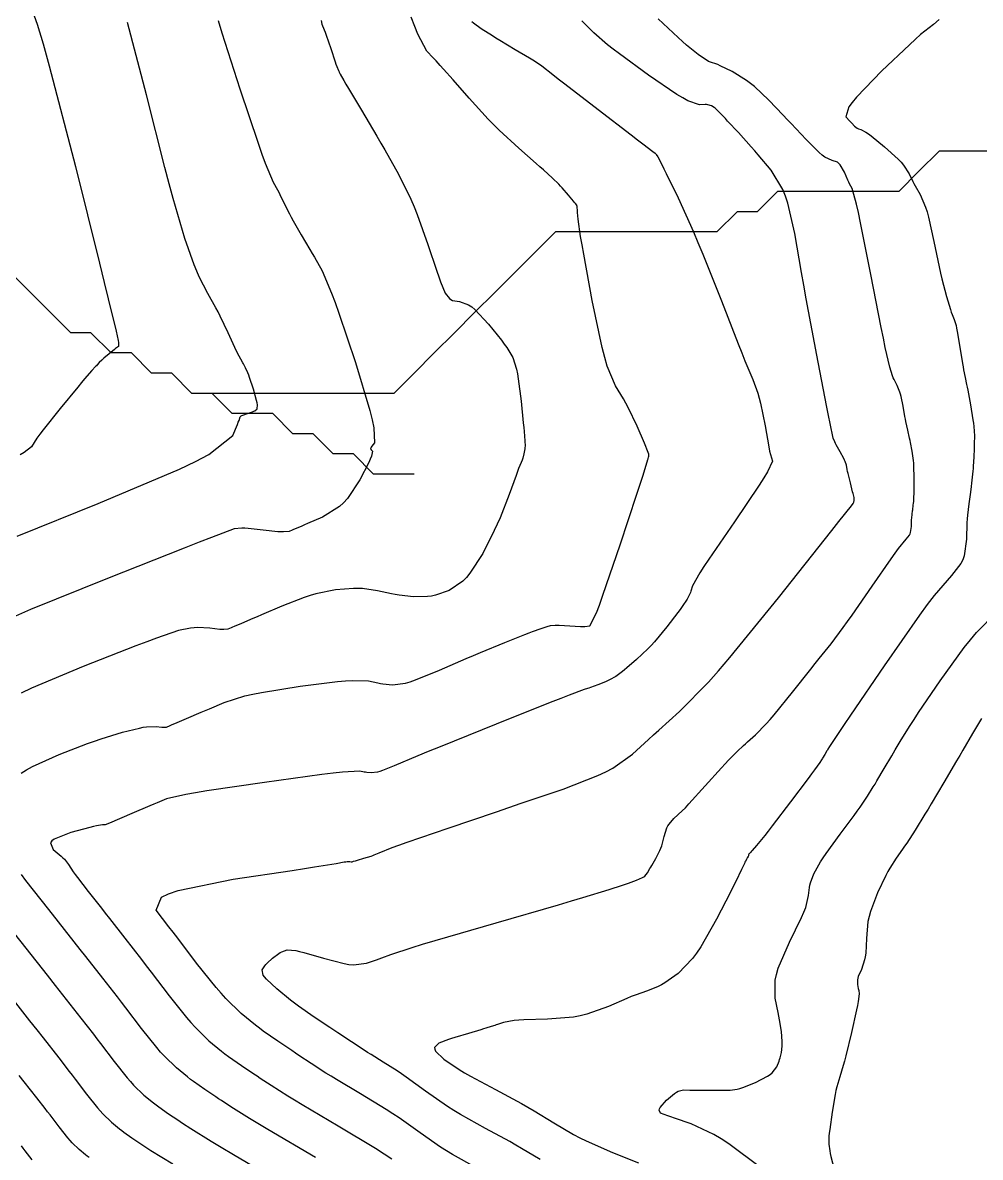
# Model space of a CAD drawing. Header units: metres. Extents: x 837117 to 838479, y 1189012 to 1191015.
# Drawn here: x 837523.7 to 837571.1, y 1190665.1 to 1190721.3 of the extents above; entities that cross this region are included whole.
import ezdxf

# ---------------------------------------------------------------- set-up
doc = ezdxf.new("R2010")
doc.units = ezdxf.units.M
doc.header["$LTSCALE"] = 0.3
for name, color, linetype in [('COTAS 10', 1, 'Continuous'), ('COTAS INT', 252, 'Continuous'), ('DRENAJE', 5, 'Continuous')]:
    doc.layers.add(name, color=color, linetype=linetype)

msp = doc.modelspace()

# ---------------------------------------------------------------- linework, layer by layer
at = {"layer": 'COTAS 10'}
for points in [[(837523.576, 1190723.661), (837524.443, 1190721.196), (837524.732, 1190720.227), (837525.042, 1190719.133), (837526.34, 1190714.145), (837527.522, 1190709.367), (837527.759, 1190708.406), (837527.957, 1190707.601), (837528.348, 1190705.998), (837528.449, 1190705.527), (837528.464, 1190705.436), (837528.474, 1190705.362), (837528.465, 1190705.235), (837528.368, 1190705.171), (837528.323, 1190705.136), (837528.27, 1190705.094), (837528.012, 1190704.879), (837527.747, 1190704.652), (837527.69, 1190704.601), (837527.639, 1190704.555), (837527.514, 1190704.436), (837527.409, 1190704.326), (837527.372, 1190704.287), (837527.331, 1190704.244), (837527.154, 1190704.056), (837526.792, 1190703.637), (837526.634, 1190703.448), (837526.452, 1190703.228), (837525.587, 1190702.169), (837524.743, 1190701.109), (837524.574, 1190700.888), (837524.433, 1190700.698), (837524.158, 1190700.271), (837523.8, 1190699.98), (837523.607, 1190699.875)], [(837545.957, 1190721.328), (837546.037, 1190721.263), (837546.431, 1190720.981), (837546.977, 1190720.628), (837547.154, 1190720.519), (837547.341, 1190720.405), (837548.11, 1190719.949), (837548.822, 1190719.527), (837548.974, 1190719.433), (837549.107, 1190719.349), (837549.424, 1190719.129), (837549.966, 1190718.703), (837550.242, 1190718.489), (837550.571, 1190718.234), (837552.212, 1190716.966), (837553.841, 1190715.711), (837554.162, 1190715.465), (837554.428, 1190715.263), (837554.921, 1190714.896), (837555.037, 1190714.806), (837555.066, 1190714.778), (837555.092, 1190714.749), (837555.175, 1190714.631), (837555.371, 1190714.241), (837555.469, 1190714.04), (837555.587, 1190713.798), (837556.17, 1190712.59), (837556.929, 1190710.914), (837557.157, 1190710.378), (837557.394, 1190709.81), (837558.313, 1190707.499), (837559.144, 1190705.372), (837559.325, 1190704.919), (837559.484, 1190704.526), (837559.88, 1190703.602), (837560.128, 1190702.923), (837560.193, 1190702.685), (837560.257, 1190702.425), (837560.476, 1190701.306), (837560.66, 1190700.269), (837560.702, 1190700.062), (837560.74, 1190699.889), (837560.844, 1190699.551), (837560.602, 1190699.023), (837560.423, 1190698.731), (837560.194, 1190698.374), (837558.959, 1190696.558), (837557.695, 1190694.713), (837557.449, 1190694.339), (837557.247, 1190694.025), (837556.889, 1190693.384), (837556.807, 1190693.129), (837556.779, 1190693.057), (837556.748, 1190692.986), (837556.618, 1190692.725), (837556.375, 1190692.356), (837556.274, 1190692.216), (837556.158, 1190692.06), (837555.615, 1190691.36), (837554.997, 1190690.62), (837554.833, 1190690.438), (837554.672, 1190690.267), (837554.12, 1190689.735), (837553.638, 1190689.325), (837553.522, 1190689.23), (837553.414, 1190689.144), (837553.084, 1190688.904), (837552.777, 1190688.725), (837552.683, 1190688.678), (837552.584, 1190688.633), (837552.193, 1190688.477), (837551.836, 1190688.353), (837551.758, 1190688.327), (837551.69, 1190688.305), (837551.52, 1190688.257), (837550.786, 1190687.978), (837550.362, 1190687.811), (837549.843, 1190687.605), (837547.17, 1190686.537), (837544.39, 1190685.415), (837543.803, 1190685.176), (837543.294, 1190684.967), (837542.118, 1190684.472), (837541.542, 1190684.239), (837541.413, 1190684.196), (837541.297, 1190684.163), (837540.985, 1190684.12), (837540.759, 1190684.146), (837540.696, 1190684.156), (837540.634, 1190684.166), (837540.412, 1190684.215), (837539.554, 1190684.163), (837539.092, 1190684.111), (837538.533, 1190684.042), (837535.701, 1190683.656), (837532.847, 1190683.232), (837532.274, 1190683.138), (837531.796, 1190683.055), (837530.852, 1190682.844), (837530.387, 1190682.644), (837530.21, 1190682.569), (837530.013, 1190682.485), (837529.129, 1190682.11), (837528.02, 1190681.64), (837527.809, 1190681.551), (837527.779, 1190681.548), (837527.766, 1190681.548), (837527.751, 1190681.549), (837527.676, 1190681.558), (837527.382, 1190681.505), (837527.228, 1190681.468), (837527.043, 1190681.421), (837526.112, 1190681.169), (837525.288, 1190680.848), (837525.169, 1190680.757), (837525.098, 1190680.666), (837525.237, 1190680.331), (837525.625, 1190680.009), (837525.712, 1190679.926), (837525.789, 1190679.846), (837525.991, 1190679.58), (837526.226, 1190679.226), (837526.325, 1190679.09), (837526.438, 1190678.939), (837526.966, 1190678.255), (837527.623, 1190677.42), (837527.817, 1190677.173), (837528.017, 1190676.918), (837528.783, 1190675.939), (837529.606, 1190674.878), (837529.842, 1190674.572), (837530.082, 1190674.259), (837530.975, 1190673.086), (837531.833, 1190672.009), (837532.05, 1190671.758), (837532.259, 1190671.527), (837532.939, 1190670.863), (837533.564, 1190670.353), (837533.739, 1190670.218), (837533.914, 1190670.087), (837534.55, 1190669.639), (837535.164, 1190669.228), (837535.326, 1190669.12), (837535.484, 1190669.014), (837536.023, 1190668.655), (837536.844, 1190668.139), (837537.18, 1190667.936), (837537.562, 1190667.705), (837539.337, 1190666.653), (837541.185, 1190665.537), (837541.614, 1190665.267), (837542.008, 1190665.014)], [(837571.193, 1190686.821), (837570.749, 1190686.075), (837570.265, 1190685.241), (837570.115, 1190684.984), (837569.958, 1190684.715), (837569.332, 1190683.648), (837568.704, 1190682.592), (837568.546, 1190682.329), (837568.394, 1190682.08), (837567.904, 1190681.289), (837567.49, 1190680.648), (837567.386, 1190680.493), (837567.287, 1190680.348), (837566.971, 1190679.906), (837566.656, 1190679.414), (837566.557, 1190679.237), (837566.455, 1190679.043), (837566.044, 1190678.193), (837565.692, 1190677.259), (837565.625, 1190677.01), (837565.572, 1190676.767), (837565.493, 1190675.925), (837565.461, 1190675.197), (837565.437, 1190675.024), (837565.408, 1190674.865), (837565.247, 1190674.395), (837565.094, 1190674.045), (837565.069, 1190673.96), (837565.052, 1190673.881), (837565.051, 1190673.641), (837565.094, 1190673.446), (837565.103, 1190673.396), (837565.112, 1190673.348), (837565.136, 1190673.187), (837565.089, 1190672.802), (837565.053, 1190672.612), (837565.007, 1190672.386), (837564.757, 1190671.268), (837564.476, 1190670.109), (837564.41, 1190669.856), (837564.349, 1190669.633), (837564.172, 1190669.076), (837564.026, 1190668.586), (837563.985, 1190668.406), (837563.944, 1190668.207), (837563.795, 1190667.328), (837563.678, 1190666.473), (837563.657, 1190666.289), (837563.642, 1190666.129), (837563.629, 1190665.739), (837563.682, 1190665.403), (837563.708, 1190665.276), (837563.74, 1190665.134), (837563.895, 1190664.499)], [(837523.651, 1190665.654), (837523.74, 1190665.538), (837523.831, 1190665.419), (837524.171, 1190664.973)]]:
    msp.add_lwpolyline(points, dxfattribs=at)
at = {"layer": 'COTAS INT'}
for points in [[(837538.508, 1190721.381), (837538.543, 1190721.201), (837538.657, 1190720.922), (837538.701, 1190720.8), (837538.751, 1190720.659), (837538.975, 1190719.99), (837539.19, 1190719.338), (837539.235, 1190719.209), (837539.272, 1190719.101), (837539.353, 1190718.897), (837539.39, 1190718.833), (837539.4, 1190718.814), (837539.41, 1190718.794), (837539.445, 1190718.72), (837539.628, 1190718.4), (837539.731, 1190718.226), (837539.857, 1190718.014), (837540.501, 1190716.942), (837541.263, 1190715.656), (837541.464, 1190715.31), (837541.66, 1190714.968), (837542.332, 1190713.77), (837542.946, 1190712.524), (837543.106, 1190712.153), (837543.262, 1190711.769), (837543.789, 1190710.287), (837544.223, 1190708.968), (837544.32, 1190708.688), (837544.407, 1190708.445), (837544.639, 1190707.872), (837544.849, 1190707.607), (837544.923, 1190707.558), (837545.003, 1190707.52), (837545.346, 1190707.467), (837545.803, 1190707.305), (837545.955, 1190707.197), (837546.117, 1190707.062), (837546.794, 1190706.345), (837547.432, 1190705.546), (837547.57, 1190705.358), (837547.692, 1190705.186), (837547.994, 1190704.685), (837548.174, 1190704.109), (837548.22, 1190703.889), (837548.263, 1190703.643), (837548.404, 1190702.534), (837548.51, 1190701.453), (837548.532, 1190701.224), (837548.551, 1190701.026), (837548.591, 1190700.566), (837548.594, 1190700.308), (837548.59, 1190700.237), (837548.583, 1190700.167), (837548.539, 1190699.916), (837548.481, 1190699.699), (837548.466, 1190699.651), (837548.451, 1190699.607), (837548.399, 1190699.49), (837548.278, 1190699.196), (837548.22, 1190699.04), (837548.15, 1190698.852), (837547.81, 1190697.906), (837547.359, 1190696.755), (837547.22, 1190696.438), (837547.074, 1190696.122), (837546.499, 1190694.986), (837545.87, 1190694.017), (837545.692, 1190693.806), (837545.511, 1190693.619), (837544.842, 1190693.154), (837544.156, 1190692.921), (837543.964, 1190692.882), (837543.771, 1190692.853), (837543.068, 1190692.84), (837542.364, 1190692.92), (837542.17, 1190692.951), (837541.977, 1190692.984), (837541.283, 1190693.135), (837540.544, 1190693.249), (837540.323, 1190693.259), (837540.095, 1190693.26), (837539.21, 1190693.187), (837538.237, 1190692.983), (837537.953, 1190692.902), (837537.662, 1190692.809), (837536.559, 1190692.384), (837535.556, 1190691.949), (837535.328, 1190691.851), (837535.122, 1190691.762), (837534.555, 1190691.52), (837534.194, 1190691.366), (837534.117, 1190691.334), (837534.049, 1190691.305), (837533.887, 1190691.235), (837533.689, 1190691.217), (837533.598, 1190691.22), (837533.493, 1190691.228), (837532.984, 1190691.284), (837532.376, 1190691.316), (837532.208, 1190691.308), (837532.04, 1190691.292), (837531.434, 1190691.172), (837530.344, 1190690.797), (837529.871, 1190690.621), (837529.324, 1190690.413), (837526.727, 1190689.398), (837524.167, 1190688.323), (837523.643, 1190688.077)], [(837523.65, 1190684.103), (837523.918, 1190684.272), (837524.216, 1190684.44), (837525.532, 1190685.041), (837526.929, 1190685.572), (837527.277, 1190685.697), (837527.609, 1190685.811), (837528.669, 1190686.141), (837529.503, 1190686.346), (837529.692, 1190686.381), (837529.863, 1190686.406), (837530.33, 1190686.421), (837530.622, 1190686.389), (837530.682, 1190686.384), (837530.734, 1190686.382), (837530.848, 1190686.393), (837531.034, 1190686.472), (837531.132, 1190686.514), (837531.25, 1190686.564), (837531.842, 1190686.815), (837532.567, 1190687.123), (837532.971, 1190687.297), (837533.706, 1190687.614), (837534.729, 1190687.932), (837535.113, 1190688.02), (837535.542, 1190688.108), (837537.455, 1190688.422), (837539.314, 1190688.651), (837539.708, 1190688.685), (837540.049, 1190688.706), (837540.847, 1190688.675), (837541.306, 1190688.575), (837541.433, 1190688.553), (837541.561, 1190688.533), (837542.027, 1190688.48), (837542.669, 1190688.568), (837542.908, 1190688.637), (837543.174, 1190688.725), (837544.359, 1190689.204), (837545.682, 1190689.783), (837546.036, 1190689.934), (837546.384, 1190690.081), (837547.594, 1190690.579), (837548.583, 1190690.972), (837548.792, 1190691.053), (837548.972, 1190691.123), (837549.386, 1190691.273), (837549.597, 1190691.34), (837549.649, 1190691.357), (837549.698, 1190691.372), (837549.851, 1190691.421), (837550.08, 1190691.445), (837550.177, 1190691.444), (837550.288, 1190691.441), (837550.808, 1190691.404), (837551.333, 1190691.368), (837551.447, 1190691.366), (837551.548, 1190691.367), (837551.797, 1190691.399), (837552.125, 1190692.046), (837552.275, 1190692.436), (837552.451, 1190692.916), (837553.302, 1190695.411), (837554.128, 1190697.922), (837554.288, 1190698.413), (837554.42, 1190698.815), (837554.647, 1190699.527), (837554.678, 1190699.644), (837554.686, 1190699.67), (837554.693, 1190699.694), (837554.714, 1190699.757), (837554.728, 1190699.807), (837554.729, 1190699.822), (837554.73, 1190699.838), (837554.727, 1190699.901), (837554.632, 1190700.153), (837554.575, 1190700.289), (837554.505, 1190700.453), (837554.142, 1190701.284), (837553.706, 1190702.209), (837553.59, 1190702.433), (837553.476, 1190702.643), (837553.08, 1190703.283), (837552.669, 1190704.264), (837552.546, 1190704.688), (837552.419, 1190705.179), (837551.924, 1190707.506), (837551.499, 1190709.802), (837551.416, 1190710.274), (837551.347, 1190710.675), (837551.222, 1190711.533), (837551.198, 1190711.864), (837551.193, 1190711.933), (837551.188, 1190711.992), (837551.177, 1190712.123), (837551.17, 1190712.18), (837551.168, 1190712.193), (837551.165, 1190712.205), (837551.156, 1190712.235), (837551.087, 1190712.324), (837551.048, 1190712.373), (837550.999, 1190712.433), (837550.748, 1190712.735), (837550.438, 1190713.089), (837550.352, 1190713.182), (837550.266, 1190713.272), (837549.952, 1190713.577), (837549.505, 1190713.979), (837549.335, 1190714.13), (837549.144, 1190714.298), (837548.287, 1190715.049), (837547.307, 1190715.955), (837547.039, 1190716.221), (837546.773, 1190716.493), (837545.823, 1190717.531), (837545.032, 1190718.438), (837544.866, 1190718.627), (837544.723, 1190718.79), (837544.397, 1190719.155), (837544.189, 1190719.38), (837544.12, 1190719.455), (837544.046, 1190719.535), (837543.738, 1190719.867), (837543.296, 1190720.693), (837543.137, 1190721.084), (837542.964, 1190721.546)], [(837549.337, 1190664.975), (837548.426, 1190665.533), (837548.141, 1190665.698), (837547.842, 1190665.867), (837546.644, 1190666.512), (837545.402, 1190667.205), (837545.075, 1190667.405), (837544.756, 1190667.607), (837543.665, 1190668.366), (837542.71, 1190669.061), (837542.477, 1190669.224), (837542.257, 1190669.374), (837541.575, 1190669.808), (837540.971, 1190670.173), (837540.8, 1190670.28), (837540.629, 1190670.389), (837539.996, 1190670.801), (837539.324, 1190671.25), (837539.127, 1190671.381), (837538.925, 1190671.516), (837538.158, 1190672.03), (837537.388, 1190672.569), (837537.185, 1190672.719), (837536.985, 1190672.871), (837536.302, 1190673.425), (837535.793, 1190673.91), (837535.704, 1190674.019), (837535.637, 1190674.116), (837535.581, 1190674.372), (837535.716, 1190674.573), (837535.768, 1190674.634), (837535.828, 1190674.698), (837536.098, 1190674.951), (837536.4, 1190675.178), (837536.479, 1190675.225), (837536.557, 1190675.266), (837536.822, 1190675.359), (837537.251, 1190675.326), (837537.431, 1190675.287), (837537.638, 1190675.236), (837538.61, 1190674.945), (837539.635, 1190674.68), (837539.875, 1190674.645), (837540.097, 1190674.626), (837540.74, 1190674.695), (837541.242, 1190674.871), (837541.375, 1190674.919), (837541.505, 1190674.968), (837541.95, 1190675.14), (837543.009, 1190675.484), (837543.526, 1190675.64), (837544.14, 1190675.822), (837547.165, 1190676.702), (837550.248, 1190677.595), (837550.899, 1190677.786), (837551.463, 1190677.953), (837552.764, 1190678.353), (837553.415, 1190678.57), (837553.568, 1190678.622), (837553.709, 1190678.67), (837554.121, 1190678.812), (837554.408, 1190678.939), (837554.47, 1190678.978), (837554.526, 1190679.018), (837554.664, 1190679.174), (837554.781, 1190679.382), (837554.823, 1190679.455), (837554.869, 1190679.535), (837555.07, 1190679.878), (837555.273, 1190680.282), (837555.32, 1190680.399), (837555.363, 1190680.52), (837555.488, 1190680.978), (837555.623, 1190681.402), (837555.672, 1190681.502), (837555.727, 1190681.593), (837555.968, 1190681.859), (837556.373, 1190682.238), (837556.531, 1190682.401), (837556.709, 1190682.589), (837557.517, 1190683.478), (837558.329, 1190684.38), (837558.51, 1190684.576), (837558.671, 1190684.749), (837559.091, 1190685.18), (837559.409, 1190685.476), (837559.506, 1190685.564), (837559.606, 1190685.655), (837559.999, 1190686.003), (837560.534, 1190686.548), (837560.724, 1190686.763), (837560.932, 1190687.006), (837561.835, 1190688.114), (837562.75, 1190689.267), (837562.965, 1190689.539), (837563.164, 1190689.789), (837563.747, 1190690.522), (837564.349, 1190691.322), (837564.56, 1190691.616), (837564.79, 1190691.941), (837565.781, 1190693.374), (837566.718, 1190694.725), (837566.914, 1190694.998), (837567.083, 1190695.228), (837567.463, 1190695.692), (837567.626, 1190695.897), (837567.657, 1190695.963), (837567.682, 1190696.034), (837567.724, 1190696.322), (837567.731, 1190696.608), (837567.735, 1190696.676), (837567.739, 1190696.741), (837567.761, 1190696.935), (837567.785, 1190697.098), (837567.792, 1190697.143), (837567.798, 1190697.187), (837567.818, 1190697.347), (837567.834, 1190697.504), (837567.838, 1190697.547), (837567.841, 1190697.591), (837567.85, 1190697.746), (837567.856, 1190697.99), (837567.858, 1190698.09), (837567.859, 1190698.203), (837567.862, 1190698.727), (837567.849, 1190699.305), (837567.84, 1190699.452), (837567.828, 1190699.593), (837567.766, 1190700.056), (837567.684, 1190700.475), (837567.66, 1190700.589), (837567.636, 1190700.701), (837567.543, 1190701.097), (837567.448, 1190701.515), (837567.423, 1190701.641), (837567.399, 1190701.771), (837567.314, 1190702.279), (837567.218, 1190702.762), (837567.186, 1190702.876), (837567.153, 1190702.982), (837567.015, 1190703.297), (837566.867, 1190703.595), (837566.827, 1190703.69), (837566.788, 1190703.792), (837566.652, 1190704.205), (837566.428, 1190705.184), (837566.333, 1190705.641), (837566.224, 1190706.179), (837565.715, 1190708.796), (837565.208, 1190711.362), (837565.101, 1190711.868), (837565.009, 1190712.285), (837564.797, 1190713.055), (837564.666, 1190713.297), (837564.624, 1190713.381), (837564.581, 1190713.473), (837564.404, 1190713.87), (837564.197, 1190714.23), (837564.133, 1190714.3), (837564.067, 1190714.356), (837563.806, 1190714.449), (837563.438, 1190714.612), (837563.303, 1190714.712), (837563.155, 1190714.836), (837562.505, 1190715.482), (837561.77, 1190716.27), (837561.569, 1190716.483), (837561.37, 1190716.694), (837560.657, 1190717.441), (837559.95, 1190718.103), (837559.753, 1190718.26), (837559.557, 1190718.407), (837558.846, 1190718.846), (837558.256, 1190719.14), (837558.137, 1190719.195), (837558.036, 1190719.239), (837557.83, 1190719.302), (837557.677, 1190719.355), (837557.61, 1190719.393), (837557.533, 1190719.44), (837557.165, 1190719.69), (837556.596, 1190720.152), (837556.393, 1190720.333), (837556.169, 1190720.536), (837555.193, 1190721.458)], [(837569.103, 1190721.419), (837568.814, 1190721.186), (837568.177, 1190720.68), (837567.918, 1190720.449), (837567.622, 1190720.18), (837566.251, 1190718.882), (837565.002, 1190717.589), (837564.782, 1190717.322), (837564.618, 1190717.096), (837564.48, 1190716.608), (837564.68, 1190716.399), (837564.729, 1190716.348), (837564.774, 1190716.3), (837564.913, 1190716.153), (837565.032, 1190716.049), (837565.065, 1190716.029), (837565.098, 1190716.013), (837565.22, 1190715.985), (837565.474, 1190715.85), (837565.591, 1190715.767), (837565.729, 1190715.663), (837566.395, 1190715.12), (837567.068, 1190714.507), (837567.21, 1190714.358), (837567.333, 1190714.219), (837567.614, 1190713.793), (837567.793, 1190713.413), (837567.85, 1190713.302), (837567.91, 1190713.189), (837568.157, 1190712.763), (837568.425, 1190712.137), (837568.499, 1190711.899), (837568.573, 1190711.632), (837568.838, 1190710.434), (837569.094, 1190709.175), (837569.162, 1190708.869), (837569.229, 1190708.583), (837569.458, 1190707.706), (837569.652, 1190707.073), (837569.695, 1190706.941), (837569.735, 1190706.827), (837569.841, 1190706.571), (837569.933, 1190706.278), (837569.963, 1190706.142), (837569.994, 1190705.981), (837570.125, 1190705.199), (837570.252, 1190704.399), (837570.281, 1190704.226), (837570.308, 1190704.075), (837570.382, 1190703.706), (837570.458, 1190703.359), (837570.486, 1190703.222), (837570.516, 1190703.066), (837570.649, 1190702.355), (837570.771, 1190701.613), (837570.794, 1190701.439), (837570.812, 1190701.278), (837570.841, 1190700.807), (837570.836, 1190700.413), (837570.833, 1190700.3), (837570.83, 1190700.185), (837570.814, 1190699.756), (837570.788, 1190699.314), (837570.779, 1190699.19), (837570.768, 1190699.067), (837570.721, 1190698.618), (837570.664, 1190698.163), (837570.628, 1190697.909), (837570.558, 1190697.443), (837570.497, 1190696.89), (837570.485, 1190696.707), (837570.474, 1190696.511), (837570.454, 1190695.696), (837570.335, 1190694.874), (837570.263, 1190694.673), (837570.174, 1190694.484), (837569.71, 1190693.899), (837568.848, 1190692.903), (837568.508, 1190692.455), (837568.124, 1190691.933), (837566.368, 1190689.424), (837564.711, 1190686.99), (837564.388, 1190686.515), (837564.125, 1190686.126), (837563.666, 1190685.437), (837563.586, 1190685.299), (837563.561, 1190685.256), (837563.535, 1190685.211), (837563.43, 1190685.033), (837563.326, 1190684.857), (837563.299, 1190684.813), (837563.274, 1190684.772), (837563.192, 1190684.64), (837562.924, 1190684.269), (837562.781, 1190684.077), (837562.608, 1190683.846), (837561.736, 1190682.687), (837560.829, 1190681.496), (837560.634, 1190681.245), (837560.464, 1190681.027), (837560.051, 1190680.522), (837559.843, 1190680.289), (837559.802, 1190680.244), (837559.767, 1190680.206), (837559.701, 1190680.138), (837559.683, 1190680.118), (837559.679, 1190680.111), (837559.676, 1190680.104), (837559.666, 1190680.072), (837559.657, 1190680.039), (837559.653, 1190680.03), (837559.65, 1190680.021), (837559.635, 1190679.991), (837559.607, 1190679.943), (837559.6, 1190679.93), (837559.569, 1190679.873), (837559.509, 1190679.752), (837559.483, 1190679.698), (837559.454, 1190679.636), (837559.317, 1190679.337), (837559.029, 1190678.744), (837558.904, 1190678.495), (837558.761, 1190678.211), (837558.081, 1190676.879), (837557.297, 1190675.512), (837557.089, 1190675.205), (837556.883, 1190674.929), (837556.17, 1190674.19), (837555.517, 1190673.731), (837555.349, 1190673.631), (837555.187, 1190673.544), (837554.651, 1190673.329), (837554.052, 1190673.126), (837553.851, 1190673.047), (837553.636, 1190672.958), (837552.729, 1190672.552), (837551.653, 1190672.171), (837551.329, 1190672.097), (837550.995, 1190672.037), (837549.699, 1190671.936), (837548.534, 1190671.904), (837548.282, 1190671.888), (837548.062, 1190671.868), (837547.526, 1190671.771), (837547.228, 1190671.667), (837547.159, 1190671.642), (837547.095, 1190671.621), (837546.913, 1190671.559), (837546.653, 1190671.479), (837546.54, 1190671.445), (837546.41, 1190671.407), (837545.793, 1190671.228), (837545.123, 1190671.026), (837544.959, 1190670.973), (837544.805, 1190670.922), (837544.327, 1190670.746), (837544.111, 1190670.522), (837544.123, 1190670.439), (837544.166, 1190670.348), (837544.577, 1190669.947), (837545.341, 1190669.437), (837545.605, 1190669.278), (837545.894, 1190669.111), (837547.127, 1190668.44), (837548.412, 1190667.749), (837548.733, 1190667.567), (837549.039, 1190667.391), (837550.016, 1190666.792), (837550.997, 1190666.22), (837551.304, 1190666.061), (837551.627, 1190665.901), (837552.925, 1190665.322), (837554.209, 1190664.818)], [(837533.403, 1190721.371), (837533.592, 1190720.767), (837534.483, 1190717.989), (837535.377, 1190715.309), (837535.567, 1190714.766), (837535.732, 1190714.309), (837536.119, 1190713.381), (837536.34, 1190712.995), (837536.4, 1190712.882), (837536.46, 1190712.765), (837536.672, 1190712.318), (837536.928, 1190711.797), (837537.015, 1190711.634), (837537.11, 1190711.462), (837537.511, 1190710.772), (837537.943, 1190710.044), (837538.057, 1190709.848), (837538.168, 1190709.654), (837538.548, 1190708.976), (837539.022, 1190707.877), (837539.192, 1190707.419), (837539.379, 1190706.893), (837540.195, 1190704.437), (837540.905, 1190702.068), (837541.025, 1190701.598), (837541.112, 1190701.208), (837541.15, 1190700.47), (837541.01, 1190700.294), (837540.985, 1190700.258), (837540.966, 1190700.227), (837540.944, 1190700.165), (837540.97, 1190700.132), (837540.98, 1190700.121), (837540.992, 1190700.108), (837541.046, 1190700.056), (837540.99, 1190699.802), (837540.931, 1190699.663), (837540.854, 1190699.493), (837540.423, 1190698.633), (837539.803, 1190697.709), (837539.608, 1190697.499), (837539.402, 1190697.309), (837538.575, 1190696.79), (837537.83, 1190696.467), (837537.677, 1190696.401), (837537.547, 1190696.344), (837537.269, 1190696.224), (837537.138, 1190696.169), (837537.064, 1190696.137), (837536.926, 1190696.078), (837536.643, 1190696.052), (837536.515, 1190696.056), (837536.364, 1190696.067), (837535.638, 1190696.147), (837534.889, 1190696.226), (837534.724, 1190696.234), (837534.577, 1190696.238), (837534.2, 1190696.202), (837533.08, 1190695.783), (837532.465, 1190695.545), (837531.719, 1190695.253), (837527.922, 1190693.756), (837524.118, 1190692.206), (837523.367, 1190691.881)], [(837523.459, 1190695.847), (837527.467, 1190697.46), (837531.496, 1190699.166), (837532.289, 1190699.55), (837532.942, 1190699.895), (837534.135, 1190700.824), (837534.359, 1190701.378), (837534.401, 1190701.488), (837534.435, 1190701.579), (837534.484, 1190701.749), (837534.536, 1190701.804), (837534.572, 1190701.822), (837534.616, 1190701.841), (837534.854, 1190701.919), (837535.108, 1190702.006), (837535.163, 1190702.03), (837535.211, 1190702.054), (837535.33, 1190702.143), (837535.348, 1190702.348), (837535.332, 1190702.445), (837535.308, 1190702.56), (837535.149, 1190703.121), (837534.958, 1190703.695), (837534.915, 1190703.818), (837534.875, 1190703.925), (837534.764, 1190704.182), (837534.675, 1190704.341), (837534.649, 1190704.386), (837534.623, 1190704.432), (837534.522, 1190704.602), (837534.362, 1190704.909), (837534.227, 1190705.194), (837533.898, 1190705.917), (837533.509, 1190706.736), (837533.4, 1190706.95), (837533.289, 1190707.158), (837532.884, 1190707.864), (837532.461, 1190708.688), (837532.34, 1190708.97), (837532.216, 1190709.277), (837531.754, 1190710.579), (837531.173, 1190712.556), (837530.975, 1190713.287), (837530.76, 1190714.098), (837529.848, 1190717.69), (837528.908, 1190721.271)], [(837546.16, 1190664.583), (837545.009, 1190665.226), (837544.706, 1190665.411), (837544.41, 1190665.599), (837543.398, 1190666.302), (837542.359, 1190667.038), (837542.046, 1190667.246), (837541.721, 1190667.456), (837540.456, 1190668.231), (837539.267, 1190668.939), (837538.99, 1190669.108), (837538.736, 1190669.264), (837538.009, 1190669.728), (837537.404, 1190670.132), (837537.226, 1190670.251), (837537.045, 1190670.372), (837536.354, 1190670.834), (837535.639, 1190671.338), (837535.442, 1190671.486), (837535.246, 1190671.636), (837534.543, 1190672.21), (837533.779, 1190672.956), (837533.544, 1190673.216), (837533.3, 1190673.498), (837532.335, 1190674.708), (837531.403, 1190675.936), (837531.179, 1190676.23), (837530.969, 1190676.503), (837530.337, 1190677.321), (837530.595, 1190677.974), (837530.948, 1190678.144), (837531.422, 1190678.308), (837534.149, 1190678.861), (837537.073, 1190679.298), (837537.672, 1190679.389), (837538.179, 1190679.467), (837539.248, 1190679.643), (837539.64, 1190679.714), (837539.72, 1190679.726), (837539.787, 1190679.734), (837539.928, 1190679.736), (837539.981, 1190679.723), (837539.993, 1190679.721), (837540.005, 1190679.72), (837540.039, 1190679.723), (837540.065, 1190679.733), (837540.072, 1190679.735), (837540.078, 1190679.738), (837540.102, 1190679.747), (837540.195, 1190679.775), (837540.246, 1190679.79), (837540.307, 1190679.809), (837540.621, 1190679.899), (837540.97, 1190680.009), (837541.053, 1190680.038), (837541.132, 1190680.068), (837541.368, 1190680.173), (837542.015, 1190680.423), (837542.352, 1190680.544), (837542.758, 1190680.686), (837544.793, 1190681.388), (837547.175, 1190682.199), (837547.799, 1190682.411), (837548.408, 1190682.618), (837550.478, 1190683.32), (837552.202, 1190683.99), (837552.593, 1190684.177), (837552.947, 1190684.364), (837553.911, 1190685.043), (837554.706, 1190685.783), (837554.954, 1190686.008), (837555.213, 1190686.241), (837556.246, 1190687.157), (837557.673, 1190688.612), (837558.179, 1190689.185), (837558.735, 1190689.833), (837561.143, 1190692.787), (837563.785, 1190696.12), (837564.137, 1190696.564), (837564.754, 1190697.342), (837564.838, 1190697.464), (837564.854, 1190697.495), (837564.867, 1190697.524), (837564.888, 1190697.618), (837564.888, 1190697.691), (837564.887, 1190697.708), (837564.886, 1190697.722), (837564.883, 1190697.758), (837564.853, 1190697.884), (837564.835, 1190697.956), (837564.814, 1190698.043), (837564.703, 1190698.488), (837564.589, 1190698.954), (837564.565, 1190699.055), (837564.545, 1190699.143), (837564.502, 1190699.358), (837564.441, 1190699.542), (837564.41, 1190699.611), (837564.373, 1190699.686), (837564.188, 1190700.023), (837563.999, 1190700.362), (837563.959, 1190700.44), (837563.924, 1190700.51), (837563.845, 1190700.705), (837563.695, 1190701.424), (837563.616, 1190701.825), (837563.521, 1190702.313), (837563.041, 1190704.805), (837562.517, 1190707.593), (837562.394, 1190708.269), (837562.281, 1190708.902), (837561.95, 1190710.839), (837561.608, 1190712.329), (837561.488, 1190712.681), (837561.356, 1190713.006), (837560.785, 1190713.959), (837560.144, 1190714.72), (837559.968, 1190714.924), (837559.792, 1190715.124), (837559.159, 1190715.825), (837558.625, 1190716.4), (837558.512, 1190716.522), (837558.412, 1190716.629), (837558.177, 1190716.878), (837558.038, 1190717.008), (837558, 1190717.039), (837557.961, 1190717.068), (837557.821, 1190717.155), (837557.646, 1190717.205), (837557.586, 1190717.211), (837557.52, 1190717.214), (837557.237, 1190717.196), (837556.655, 1190717.399), (837556.401, 1190717.541), (837556.105, 1190717.72), (837554.7, 1190718.676), (837553.269, 1190719.725), (837552.957, 1190719.963), (837552.682, 1190720.178), (837551.995, 1190720.761), (837551.539, 1190721.228), (837551.411, 1190721.369)], [(837560.248, 1190664.587), (837558.684, 1190665.754), (837558.301, 1190666.005), (837557.94, 1190666.224), (837556.818, 1190666.753), (837555.99, 1190667.03), (837555.814, 1190667.089), (837555.662, 1190667.142), (837555.307, 1190667.27), (837555.227, 1190667.418), (837555.25, 1190667.483), (837555.291, 1190667.558), (837555.599, 1190667.914), (837555.992, 1190668.25), (837556.086, 1190668.312), (837556.174, 1190668.361), (837556.442, 1190668.425), (837556.754, 1190668.41), (837556.871, 1190668.408), (837557, 1190668.407), (837557.575, 1190668.412), (837558.157, 1190668.419), (837558.412, 1190668.419), (837558.751, 1190668.412), (837559.101, 1190668.464), (837559.23, 1190668.501), (837559.373, 1190668.548), (837560.001, 1190668.798), (837560.602, 1190669.107), (837560.726, 1190669.191), (837560.833, 1190669.275), (837561.066, 1190669.571), (837561.171, 1190669.857), (837561.197, 1190669.934), (837561.22, 1190670.01), (837561.292, 1190670.278), (837561.328, 1190670.596), (837561.329, 1190670.704), (837561.327, 1190670.821), (837561.286, 1190671.314), (837561.198, 1190671.903), (837561.166, 1190672.08), (837561.131, 1190672.264), (837560.975, 1190672.976), (837560.977, 1190673.857), (837561.041, 1190674.148), (837561.132, 1190674.458), (837561.693, 1190675.743), (837562.287, 1190676.958), (837562.4, 1190677.223), (837562.491, 1190677.457), (837562.632, 1190678.047), (837562.67, 1190678.451), (837562.695, 1190678.567), (837562.727, 1190678.686), (837562.896, 1190679.134), (837563.223, 1190679.714), (837563.355, 1190679.916), (837563.504, 1190680.136), (837564.191, 1190681.082), (837564.888, 1190682.017), (837565.043, 1190682.231), (837565.182, 1190682.425), (837565.548, 1190682.964), (837565.834, 1190683.426), (837565.923, 1190683.571), (837566.015, 1190683.724), (837566.381, 1190684.341), (837566.746, 1190684.963), (837566.838, 1190685.12), (837566.926, 1190685.27), (837567.208, 1190685.756), (837567.659, 1190686.473), (837567.854, 1190686.769), (837568.078, 1190687.107), (837569.141, 1190688.678), (837570.338, 1190690.326), (837570.648, 1190690.713), (837570.949, 1190691.07), (837571.957, 1190692.106)], [(837538.218, 1190665.076), (837535.858, 1190666.471), (837535.369, 1190666.763), (837534.951, 1190667.015), (837534.036, 1190667.582), (837533.564, 1190667.897), (837533.426, 1190667.989), (837533.284, 1190668.084), (837532.746, 1190668.444), (837532.188, 1190668.837), (837532.035, 1190668.951), (837531.882, 1190669.069), (837531.334, 1190669.516), (837530.739, 1190670.098), (837530.556, 1190670.3), (837530.366, 1190670.52), (837529.614, 1190671.463), (837528.831, 1190672.491), (837528.622, 1190672.765), (837528.415, 1190673.033), (837527.694, 1190673.963), (837526.858, 1190675.03), (837526.578, 1190675.385), (837526.278, 1190675.767), (837525.022, 1190677.361), (837523.889, 1190678.804), (837523.667, 1190679.091)], [(837523.079, 1190676.466), (837524.933, 1190674.114), (837525.339, 1190673.598), (837525.698, 1190673.142), (837526.605, 1190671.987), (837527.224, 1190671.189), (837527.401, 1190670.958), (837527.581, 1190670.723), (837528.253, 1190669.841), (837528.898, 1190669.031), (837529.062, 1190668.842), (837529.219, 1190668.668), (837529.73, 1190668.169), (837530.201, 1190667.785), (837530.332, 1190667.684), (837530.463, 1190667.586), (837530.942, 1190667.249), (837531.404, 1190666.94), (837531.525, 1190666.858), (837531.644, 1190666.779), (837532.049, 1190666.509), (837533.059, 1190665.89), (837533.559, 1190665.591), (837534.154, 1190665.237), (837537.099, 1190663.498)], [(837522.437, 1190673.921), (837524.07, 1190671.85), (837524.425, 1190671.399), (837524.738, 1190671.001), (837525.516, 1190670.01), (837526.033, 1190669.344), (837526.181, 1190669.151), (837526.331, 1190668.955), (837526.892, 1190668.218), (837527.431, 1190667.542), (837527.568, 1190667.384), (837527.699, 1190667.239), (837528.126, 1190666.822), (837528.519, 1190666.502), (837528.628, 1190666.417), (837528.738, 1190666.335), (837529.137, 1190666.054), (837529.524, 1190665.795), (837529.625, 1190665.727), (837530.063, 1190665.435), (837531.166, 1190664.766)], [(837527.013, 1190665.084), (837526.925, 1190665.15), (837526.837, 1190665.218), (837526.521, 1190665.475), (837526.179, 1190665.81), (837526.074, 1190665.926), (837525.964, 1190666.053), (837525.532, 1190666.596), (837525.081, 1190667.187), (837524.961, 1190667.345), (837524.842, 1190667.499), (837524.427, 1190668.034), (837523.802, 1190668.829), (837523.551, 1190669.148)]]:
    msp.add_lwpolyline(points, dxfattribs=at)
at = {"layer": 'DRENAJE'}
for points in [[(837572.091, 1190714.911, 0), (837571.091, 1190714.911, 0), (837570.092, 1190714.911, 0), (837569.092, 1190714.911, 0), (837568.092, 1190713.912, 0), (837567.093, 1190712.912, 0), (837566.093, 1190712.912, 0), (837565.093, 1190712.912, 0), (837564.094, 1190712.912, 0), (837563.094, 1190712.912, 0), (837562.094, 1190712.912, 0), (837561.095, 1190712.912, 0), (837560.095, 1190711.912, 0), (837559.095, 1190711.912, 0), (837558.096, 1190710.913, 0), (837557.096, 1190710.913, 0), (837556.096, 1190710.913, 0), (837555.097, 1190710.913, 0), (837554.097, 1190710.913, 0), (837553.097, 1190710.913, 0), (837552.098, 1190710.913, 0), (837551.098, 1190710.913, 0), (837550.098, 1190710.913, 0), (837549.099, 1190709.913, 0), (837548.099, 1190708.913, 0), (837547.099, 1190707.914, 0), (837546.1, 1190706.914, 0), (837545.1, 1190705.914, 0), (837544.1, 1190704.915, 0), (837543.101, 1190703.915, 0), (837542.101, 1190702.915, 0), (837541.101, 1190702.915, 0), (837540.102, 1190702.915, 0), (837539.102, 1190702.915, 0), (837538.102, 1190702.915, 0), (837537.103, 1190702.915, 0), (837536.103, 1190702.915, 0), (837535.103, 1190702.915, 0), (837534.104, 1190702.915, 0), (837533.104, 1190702.915, 0)], [(837533.104, 1190702.915, 0), (837532.105, 1190702.915, 0), (837531.105, 1190703.915, 0), (837530.105, 1190703.915, 0), (837529.106, 1190704.915, 0), (837528.106, 1190704.915, 0), (837527.106, 1190705.914, 0), (837526.107, 1190705.914, 0), (837525.107, 1190706.914, 0), (837524.107, 1190707.914, 0), (837523.108, 1190708.913, 0)], [(837543.101, 1190698.917, 0), (837542.101, 1190698.917, 0), (837541.101, 1190698.917, 0), (837540.102, 1190699.916, 0), (837539.102, 1190699.916, 0), (837538.102, 1190700.916, 0), (837537.103, 1190700.916, 0), (837536.103, 1190701.916, 0), (837535.103, 1190701.916, 0), (837534.104, 1190701.916, 0), (837533.104, 1190702.915, 0)]]:
    msp.add_polyline3d(points, dxfattribs=at)

doc.saveas('drawing.dxf')
